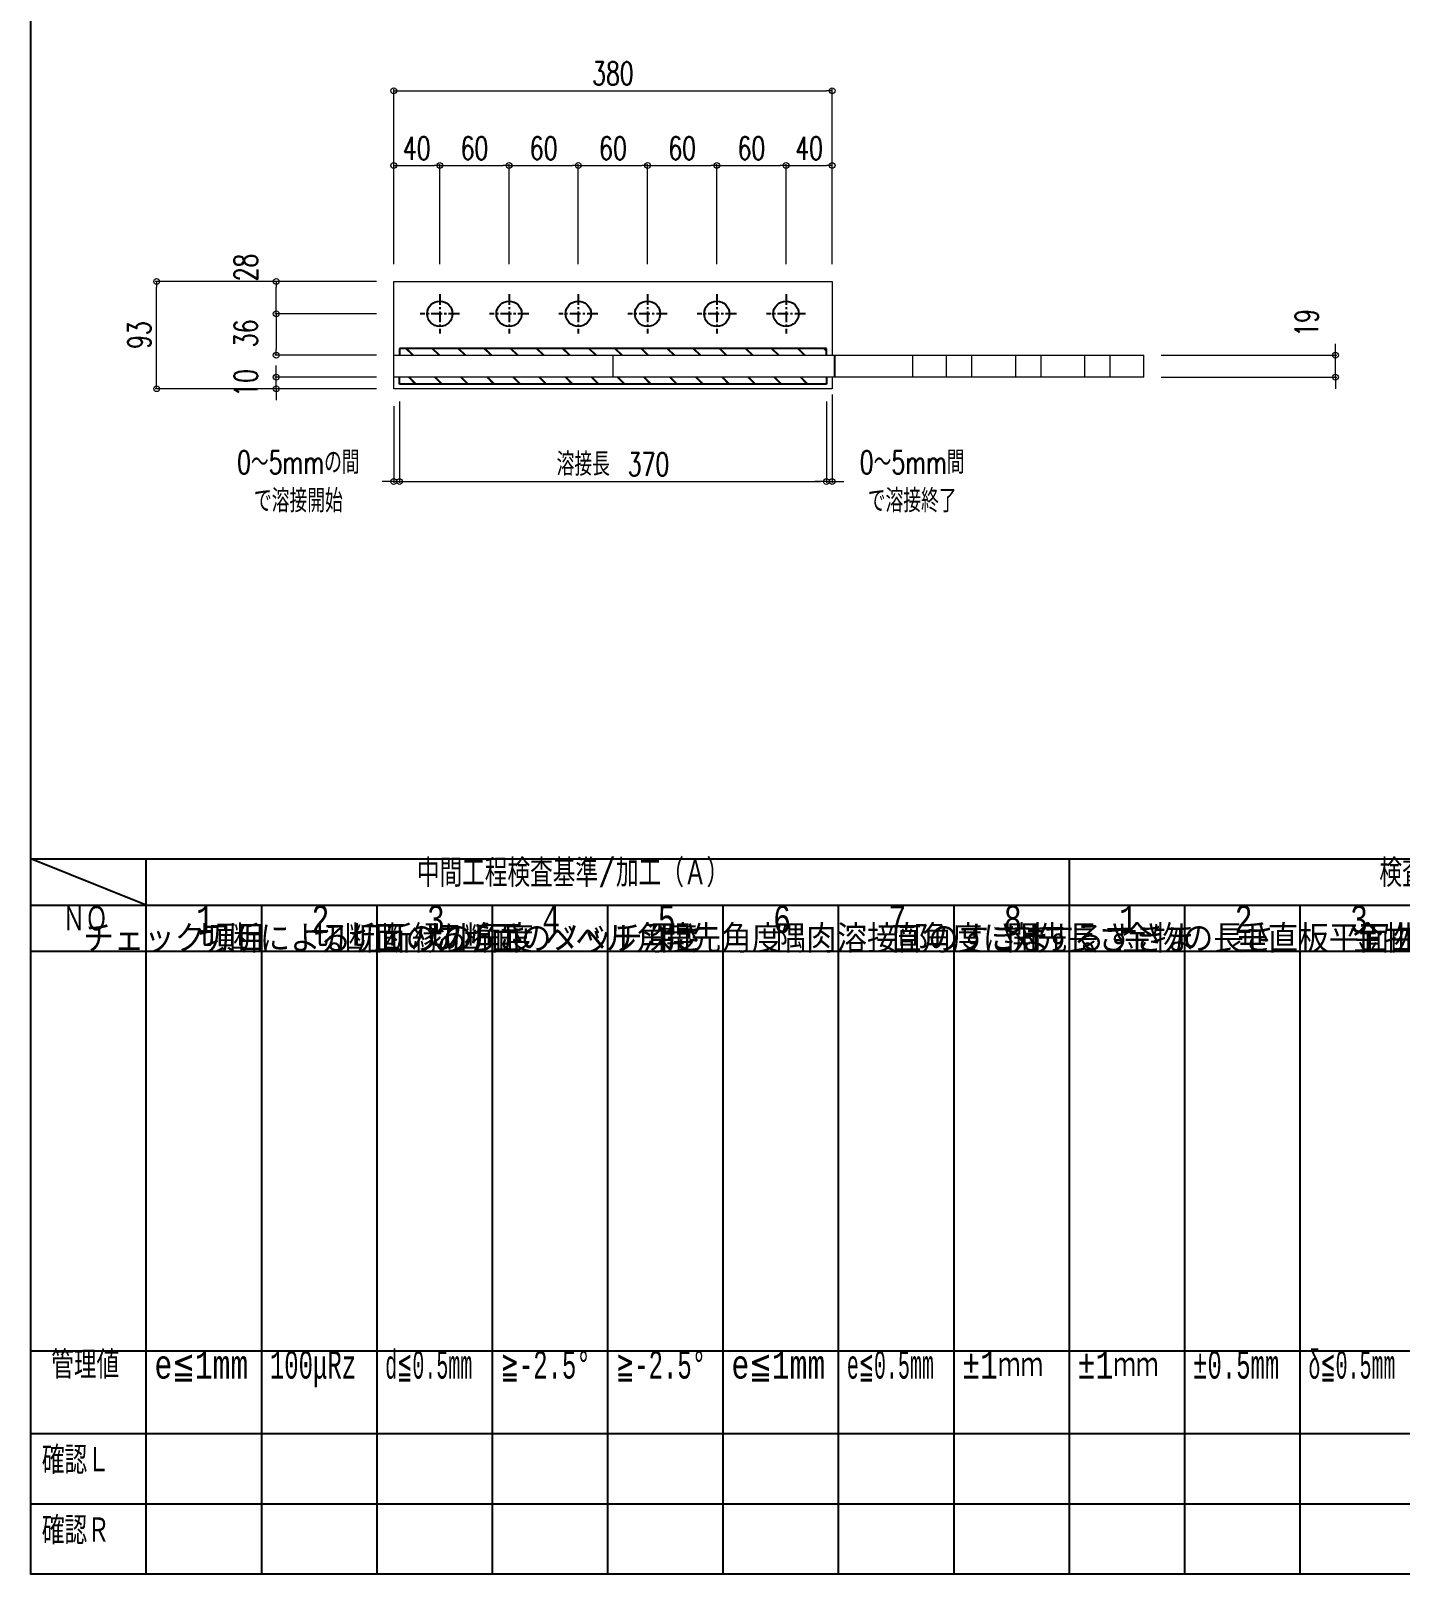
# Model space of a CAD drawing. Header units: millimetres. Extents: x -11384 to 29624, y 0 to 17788.
# Drawn here: x 3444 to 4631, y 4832 to 6170 of the extents above; entities that cross this region are included whole.
import ezdxf
from ezdxf.enums import TextEntityAlignment as Align

# ---------------------------------------------------------------- set-up
doc = ezdxf.new("R2010")
doc.units = ezdxf.units.MM
doc.header["$LTSCALE"] = 5
doc.linetypes.add('ACAD_ISO03W100', pattern=[30, 12, -18])
doc.linetypes.add('CENTER1', pattern=[10, 6.25, -1.25, 1.25, -1.25])
doc.layers.get('0').update_dxf_attribs({"color": 255})
doc.layers.get('DEFPOINTS').update_dxf_attribs({"color": 255})
for name, color, linetype in [('寸法', 4, 'Continuous'), ('文字', 7, 'Continuous'), ('溶接', 241, 'Continuous'), ('補助線', 7, 'ACAD_ISO03W100'), ('金物', 142, 'Continuous')]:
    doc.layers.add(name, color=color, linetype=linetype)
doc.styles.add('DLSTANDARD1', font='monotxt.shx', dxfattribs={"width": 0.6, "bigfont": 'extfont'})
doc.styles.add('KANJI', font='simplex.shx', dxfattribs={"width": 0.7, "bigfont": 'extfont2.shx'})
doc.styles.add('TATEGAKI', font='txt', dxfattribs={"bigfont": 'bigfont.shx'})
doc.dimstyles.new('一般寸法-小さめ', dxfattribs={"dimscale": 10, "dimtxt": 2, "dimasz": 0.5, "dimexe": 0.125, "dimexo": 1.5, "dimgap": 0.5, "dimtad": 1, "dimtxsty": 'KANJI', "dimblk": 'ORIGIN', "dimcen": 0, "dimclrd": 256, "dimclre": 256, "dimclrt": 256, "dimadec": 0, "dimazin": 0, "dimtfac": 1, "dimtmove": 2, "dimatfit": 2, "dimfxl": 0, "dimtolj": 2, "dimlwd": 5, "dimlwe": 5, "dimarcsym": 0})
pattern_1 = [(135, (1853.385, 2809.585), (-11.31371, -11.31371), []), (135, (1853.385, 2809.905), (-11.31371, -11.31371), [])]

# ---------------------------------------------------------------- blocks, each defined once
blk = doc.blocks.new('_Origin')
at = {"color": 0, "linetype": 'ByBlock', "lineweight": -2}
blk.add_line((0, 0), (-1, 0), dxfattribs=at)
blk.add_circle((0, 0), 0.5, dxfattribs=at)
blk = doc.blocks.new('*D641')
at = {"layer": 'DEFPOINTS', "color": 0, "transparency": 16777216}
for p in [(3553, 5952.6), (3758.4, 5952.6), (3758.4, 5859.6)]:
    blk.add_point(p, dxfattribs=at)
at = {"layer": '寸法', "lineweight": 5, "transparency": 16777216}
for p, q in [((3743.4, 5952.6), (3551.7, 5952.6)), ((3553, 5864.6), (3553, 5947.6)), ((3743.4, 5859.6), (3551.7, 5859.6))]:
    blk.add_line(p, q, dxfattribs=at)
at = {"layer": '寸法', "lineweight": 5, "transparency": 16777216, "xscale": 5, "yscale": 5, "zscale": 5}
for p, rotation in [((3553, 5952.6), 90), ((3553, 5859.6), 270)]:
    blk.add_blockref('_Origin', p, dxfattribs=dict(at, rotation=rotation))
at = {"layer": '寸法', "transparency": 16777216, "insert": (3538, 5906.1), "char_height": 20, "attachment_point": 5, "rotation": 90, "style": 'KANJI'}
blk.add_mtext('\\A2;93', dxfattribs=at)
blk = doc.blocks.new('*D642')
at = {"layer": 'DEFPOINTS', "color": 0, "transparency": 16777216}
for p in [(4408.4, 5888.6), (4574.5, 5888.6), (4408.4, 5869.6)]:
    blk.add_point(p, dxfattribs=at)
at = {"layer": '寸法', "lineweight": 5, "transparency": 16777216}
for p, q in [((4423.4, 5888.6), (4575.8, 5888.6)), ((4574.5, 5893.6), (4574.5, 5898.6)), ((4574.5, 5869.6), (4574.5, 5888.6)), ((4423.4, 5869.6), (4575.8, 5869.6)), ((4574.5, 5864.6), (4574.5, 5859.6))]:
    blk.add_line(p, q, dxfattribs=at)
at = {"layer": '寸法', "lineweight": 5, "transparency": 16777216, "xscale": 5, "yscale": 5, "zscale": 5}
for p, rotation in [((4574.5, 5888.6), 270), ((4574.5, 5869.6), 90)]:
    blk.add_blockref('_Origin', p, dxfattribs=dict(at, rotation=rotation))
at = {"layer": '寸法', "transparency": 16777216, "insert": (4549.5, 5916.7), "char_height": 20, "attachment_point": 5, "rotation": 90, "style": 'KANJI'}
blk.add_mtext('\\A2;19', dxfattribs=at)
blk = doc.blocks.new('*D624')
at = {"layer": 'DEFPOINTS', "color": 0, "transparency": 16777216}
for p in [(3656.6, 5952.6), (3758.4, 5952.6), (3758.4, 5924.6)]:
    blk.add_point(p, dxfattribs=at)
at = {"layer": '寸法', "lineweight": 5, "transparency": 16777216}
for p, q in [((3743.4, 5952.6), (3655.3, 5952.6)), ((3656.6, 5929.6), (3656.6, 5947.6)), ((3743.4, 5924.6), (3655.3, 5924.6))]:
    blk.add_line(p, q, dxfattribs=at)
at = {"layer": '寸法', "lineweight": 5, "transparency": 16777216, "xscale": 5, "yscale": 5, "zscale": 5}
for p, rotation in [((3656.6, 5952.6), 90), ((3656.6, 5924.6), 270)]:
    blk.add_blockref('_Origin', p, dxfattribs=dict(at, rotation=rotation))
at = {"layer": '寸法', "transparency": 16777216, "insert": (3630.3, 5964.7), "char_height": 20, "attachment_point": 5, "rotation": 90, "style": 'KANJI'}
blk.add_mtext('\\A2;28', dxfattribs=at)
blk = doc.blocks.new('*D625')
at = {"layer": 'DEFPOINTS', "color": 0, "transparency": 16777216}
for p in [(3656.6, 5869.6), (3758.4, 5869.6), (3758.4, 5859.6)]:
    blk.add_point(p, dxfattribs=at)
at = {"layer": '寸法', "lineweight": 5, "transparency": 16777216}
for p, q in [((3656.6, 5874.6), (3656.6, 5879.6)), ((3743.4, 5869.6), (3655.3, 5869.6)), ((3656.6, 5859.6), (3656.6, 5869.6)), ((3743.4, 5859.6), (3655.3, 5859.6)), ((3656.6, 5854.6), (3656.6, 5849.6))]:
    blk.add_line(p, q, dxfattribs=at)
at = {"layer": '寸法', "lineweight": 5, "transparency": 16777216, "xscale": 5, "yscale": 5, "zscale": 5}
for p, rotation in [((3656.6, 5869.6), 270), ((3656.6, 5859.6), 90)]:
    blk.add_blockref('_Origin', p, dxfattribs=dict(at, rotation=rotation))
at = {"layer": '寸法', "transparency": 16777216, "insert": (3630.3, 5864.7), "char_height": 20, "attachment_point": 5, "rotation": 90, "style": 'KANJI'}
blk.add_mtext('\\A2;10', dxfattribs=at)
blk = doc.blocks.new('*D632')
at = {"layer": 'DEFPOINTS', "color": 0, "transparency": 16777216}
for p in [(3758.4, 5924.6), (3656.6, 5888.6), (3758.4, 5888.6)]:
    blk.add_point(p, dxfattribs=at)
at = {"layer": '寸法', "lineweight": 5, "transparency": 16777216}
for p, q in [((3743.4, 5924.6), (3655.3, 5924.6)), ((3656.6, 5919.6), (3656.6, 5893.6)), ((3743.4, 5888.6), (3655.3, 5888.6))]:
    blk.add_line(p, q, dxfattribs=at)
at = {"layer": '寸法', "lineweight": 5, "transparency": 16777216, "xscale": 5, "yscale": 5, "zscale": 5}
for p, rotation in [((3656.6, 5924.6), 90), ((3656.6, 5888.6), 270)]:
    blk.add_blockref('_Origin', p, dxfattribs=dict(at, rotation=rotation))
at = {"layer": '寸法', "transparency": 16777216, "insert": (3630.3, 5907.6), "char_height": 20, "attachment_point": 5, "rotation": 90, "style": 'KANJI'}
blk.add_mtext('\\A2;36', dxfattribs=at)
blk = doc.blocks.new('*D680')
at = {"layer": 'DEFPOINTS', "color": 0, "linetype": 'Continuous', "transparency": 16777216}
for p in [(3798.4, 6053.1), (3758.4, 5952.6), (3798.4, 5952.6)]:
    blk.add_point(p, dxfattribs=at)
at = {"layer": '寸法', "linetype": 'Continuous', "lineweight": 5, "transparency": 16777216}
for p, q in [((3758.4, 5967.6), (3758.4, 6054.3)), ((3763.4, 6053.1), (3793.4, 6053.1)), ((3798.4, 5967.6), (3798.4, 6054.3))]:
    blk.add_line(p, q, dxfattribs=at)
at = {"layer": '寸法', "linetype": 'Continuous', "lineweight": 5, "transparency": 16777216, "xscale": 5, "yscale": 5, "zscale": 5, "rotation": 180}
blk.add_blockref('_Origin', (3758.4, 6053.1), dxfattribs=at)
at = {"layer": '寸法', "linetype": 'Continuous', "lineweight": 5, "transparency": 16777216, "xscale": 5, "yscale": 5, "zscale": 5}
blk.add_blockref('_Origin', (3798.4, 6053.1), dxfattribs=at)
at = {"layer": '寸法', "linetype": 'Continuous', "transparency": 16777216, "insert": (3778.4, 6068.1), "char_height": 20, "attachment_point": 5, "style": 'KANJI'}
blk.add_mtext('\\A2;40', dxfattribs=at)
blk = doc.blocks.new('*D681')
at = {"layer": 'DEFPOINTS', "color": 0, "linetype": 'Continuous', "transparency": 16777216}
for p in [(3858.4, 6053.1), (3798.4, 5952.6), (3858.4, 5952.6)]:
    blk.add_point(p, dxfattribs=at)
at = {"layer": '寸法', "linetype": 'Continuous', "lineweight": 5, "transparency": 16777216}
for p, q in [((3798.4, 5967.6), (3798.4, 6054.3)), ((3803.4, 6053.1), (3853.4, 6053.1)), ((3858.4, 5967.6), (3858.4, 6054.3))]:
    blk.add_line(p, q, dxfattribs=at)
at = {"layer": '寸法', "linetype": 'Continuous', "lineweight": 5, "transparency": 16777216, "xscale": 5, "yscale": 5, "zscale": 5, "rotation": 180}
blk.add_blockref('_Origin', (3798.4, 6053.1), dxfattribs=at)
at = {"layer": '寸法', "linetype": 'Continuous', "lineweight": 5, "transparency": 16777216, "xscale": 5, "yscale": 5, "zscale": 5}
blk.add_blockref('_Origin', (3858.4, 6053.1), dxfattribs=at)
at = {"layer": '寸法', "linetype": 'Continuous', "transparency": 16777216, "insert": (3828.4, 6068.1), "char_height": 20, "attachment_point": 5, "style": 'KANJI'}
blk.add_mtext('\\A2;60', dxfattribs=at)
blk = doc.blocks.new('*D682')
at = {"layer": 'DEFPOINTS', "color": 0, "linetype": 'Continuous', "transparency": 16777216}
for p in [(3918.4, 6053.1), (3858.4, 5952.6), (3918.4, 5952.6)]:
    blk.add_point(p, dxfattribs=at)
at = {"layer": '寸法', "linetype": 'Continuous', "lineweight": 5, "transparency": 16777216}
for p, q in [((3858.4, 5967.6), (3858.4, 6054.3)), ((3863.4, 6053.1), (3913.4, 6053.1)), ((3918.4, 5967.6), (3918.4, 6054.3))]:
    blk.add_line(p, q, dxfattribs=at)
at = {"layer": '寸法', "linetype": 'Continuous', "lineweight": 5, "transparency": 16777216, "xscale": 5, "yscale": 5, "zscale": 5, "rotation": 180}
blk.add_blockref('_Origin', (3858.4, 6053.1), dxfattribs=at)
at = {"layer": '寸法', "linetype": 'Continuous', "lineweight": 5, "transparency": 16777216, "xscale": 5, "yscale": 5, "zscale": 5}
blk.add_blockref('_Origin', (3918.4, 6053.1), dxfattribs=at)
at = {"layer": '寸法', "linetype": 'Continuous', "transparency": 16777216, "insert": (3888.4, 6068.1), "char_height": 20, "attachment_point": 5, "style": 'KANJI'}
blk.add_mtext('\\A2;60', dxfattribs=at)
blk = doc.blocks.new('*D683')
at = {"layer": 'DEFPOINTS', "color": 0, "linetype": 'Continuous', "transparency": 16777216}
for p in [(3978.4, 6053.1), (3918.4, 5952.6), (3978.4, 5952.6)]:
    blk.add_point(p, dxfattribs=at)
at = {"layer": '寸法', "linetype": 'Continuous', "lineweight": 5, "transparency": 16777216}
for p, q in [((3918.4, 5967.6), (3918.4, 6054.3)), ((3923.4, 6053.1), (3973.4, 6053.1)), ((3978.4, 5967.6), (3978.4, 6054.3))]:
    blk.add_line(p, q, dxfattribs=at)
at = {"layer": '寸法', "linetype": 'Continuous', "lineweight": 5, "transparency": 16777216, "xscale": 5, "yscale": 5, "zscale": 5, "rotation": 180}
blk.add_blockref('_Origin', (3918.4, 6053.1), dxfattribs=at)
at = {"layer": '寸法', "linetype": 'Continuous', "lineweight": 5, "transparency": 16777216, "xscale": 5, "yscale": 5, "zscale": 5}
blk.add_blockref('_Origin', (3978.4, 6053.1), dxfattribs=at)
at = {"layer": '寸法', "linetype": 'Continuous', "transparency": 16777216, "insert": (3948.4, 6068.1), "char_height": 20, "attachment_point": 5, "style": 'KANJI'}
blk.add_mtext('\\A2;60', dxfattribs=at)
blk = doc.blocks.new('*D684')
at = {"layer": 'DEFPOINTS', "color": 0, "linetype": 'Continuous', "transparency": 16777216}
for p in [(4038.4, 6053.1), (3978.4, 5952.6), (4038.4, 5952.6)]:
    blk.add_point(p, dxfattribs=at)
at = {"layer": '寸法', "linetype": 'Continuous', "lineweight": 5, "transparency": 16777216}
for p, q in [((3978.4, 5967.6), (3978.4, 6054.3)), ((3983.4, 6053.1), (4033.4, 6053.1)), ((4038.4, 5967.6), (4038.4, 6054.3))]:
    blk.add_line(p, q, dxfattribs=at)
at = {"layer": '寸法', "linetype": 'Continuous', "lineweight": 5, "transparency": 16777216, "xscale": 5, "yscale": 5, "zscale": 5, "rotation": 180}
blk.add_blockref('_Origin', (3978.4, 6053.1), dxfattribs=at)
at = {"layer": '寸法', "linetype": 'Continuous', "lineweight": 5, "transparency": 16777216, "xscale": 5, "yscale": 5, "zscale": 5}
blk.add_blockref('_Origin', (4038.4, 6053.1), dxfattribs=at)
at = {"layer": '寸法', "linetype": 'Continuous', "transparency": 16777216, "insert": (4008.4, 6068.1), "char_height": 20, "attachment_point": 5, "style": 'KANJI'}
blk.add_mtext('\\A2;60', dxfattribs=at)
blk = doc.blocks.new('*D685')
at = {"layer": 'DEFPOINTS', "color": 0, "linetype": 'Continuous', "transparency": 16777216}
for p in [(4098.4, 6053.1), (4038.4, 5952.6), (4098.4, 5952.6)]:
    blk.add_point(p, dxfattribs=at)
at = {"layer": '寸法', "linetype": 'Continuous', "lineweight": 5, "transparency": 16777216}
for p, q in [((4038.4, 5967.6), (4038.4, 6054.3)), ((4043.4, 6053.1), (4093.4, 6053.1)), ((4098.4, 5967.6), (4098.4, 6054.3))]:
    blk.add_line(p, q, dxfattribs=at)
at = {"layer": '寸法', "linetype": 'Continuous', "lineweight": 5, "transparency": 16777216, "xscale": 5, "yscale": 5, "zscale": 5, "rotation": 180}
blk.add_blockref('_Origin', (4038.4, 6053.1), dxfattribs=at)
at = {"layer": '寸法', "linetype": 'Continuous', "lineweight": 5, "transparency": 16777216, "xscale": 5, "yscale": 5, "zscale": 5}
blk.add_blockref('_Origin', (4098.4, 6053.1), dxfattribs=at)
at = {"layer": '寸法', "linetype": 'Continuous', "transparency": 16777216, "insert": (4068.4, 6068.1), "char_height": 20, "attachment_point": 5, "style": 'KANJI'}
blk.add_mtext('\\A2;60', dxfattribs=at)
blk = doc.blocks.new('*D686')
at = {"layer": 'DEFPOINTS', "color": 0, "linetype": 'Continuous', "transparency": 16777216}
for p in [(4138.4, 6053.1), (4098.4, 5952.6), (4138.4, 5952.6)]:
    blk.add_point(p, dxfattribs=at)
at = {"layer": '寸法', "linetype": 'Continuous', "lineweight": 5, "transparency": 16777216}
for p, q in [((4098.4, 5967.6), (4098.4, 6054.3)), ((4103.4, 6053.1), (4133.4, 6053.1)), ((4138.4, 5967.6), (4138.4, 6054.3))]:
    blk.add_line(p, q, dxfattribs=at)
at = {"layer": '寸法', "linetype": 'Continuous', "lineweight": 5, "transparency": 16777216, "xscale": 5, "yscale": 5, "zscale": 5, "rotation": 180}
blk.add_blockref('_Origin', (4098.4, 6053.1), dxfattribs=at)
at = {"layer": '寸法', "linetype": 'Continuous', "lineweight": 5, "transparency": 16777216, "xscale": 5, "yscale": 5, "zscale": 5}
blk.add_blockref('_Origin', (4138.4, 6053.1), dxfattribs=at)
at = {"layer": '寸法', "linetype": 'Continuous', "transparency": 16777216, "insert": (4118.4, 6068.1), "char_height": 20, "attachment_point": 5, "style": 'KANJI'}
blk.add_mtext('\\A2;40', dxfattribs=at)
blk = doc.blocks.new('*D687')
at = {"layer": 'DEFPOINTS', "color": 0, "linetype": 'Continuous', "transparency": 16777216}
for p in [(4138.4, 6117.9), (3758.4, 5952.6), (4138.4, 5952.6)]:
    blk.add_point(p, dxfattribs=at)
at = {"layer": '寸法', "linetype": 'Continuous', "lineweight": 5, "transparency": 16777216}
for p, q in [((3758.4, 5967.6), (3758.4, 6119.2)), ((3763.4, 6117.9), (4133.4, 6117.9)), ((4138.4, 5967.6), (4138.4, 6119.2))]:
    blk.add_line(p, q, dxfattribs=at)
at = {"layer": '寸法', "linetype": 'Continuous', "lineweight": 5, "transparency": 16777216, "xscale": 5, "yscale": 5, "zscale": 5, "rotation": 180}
blk.add_blockref('_Origin', (3758.4, 6117.9), dxfattribs=at)
at = {"layer": '寸法', "linetype": 'Continuous', "lineweight": 5, "transparency": 16777216, "xscale": 5, "yscale": 5, "zscale": 5}
blk.add_blockref('_Origin', (4138.4, 6117.9), dxfattribs=at)
at = {"layer": '寸法', "linetype": 'Continuous', "transparency": 16777216, "insert": (3948.4, 6132.9), "char_height": 20, "attachment_point": 5, "style": 'KANJI'}
blk.add_mtext('\\A2;380', dxfattribs=at)
blk = doc.blocks.new('*D696')
at = {"layer": 'DEFPOINTS', "color": 0, "linetype": 'Continuous', "transparency": 16777216}
for p in [(3758.4, 5859.6), (3763.4, 5859.6), (3763.4, 5779.1)]:
    blk.add_point(p, dxfattribs=at)
at = {"layer": '寸法', "linetype": 'Continuous', "lineweight": 5, "transparency": 16777216}
for p, q in [((3758.4, 5844.6), (3758.4, 5777.9)), ((3763.4, 5844.6), (3763.4, 5777.9)), ((3753.4, 5779.1), (3748.4, 5779.1)), ((3758.4, 5779.1), (3763.4, 5779.1)), ((3768.4, 5779.1), (3773.4, 5779.1))]:
    blk.add_line(p, q, dxfattribs=at)
at = {"layer": '寸法', "linetype": 'Continuous', "lineweight": 5, "transparency": 16777216, "xscale": 5, "yscale": 5, "zscale": 5}
blk.add_blockref('_Origin', (3758.4, 5779.1), dxfattribs=at)
at = {"layer": '寸法', "linetype": 'Continuous', "lineweight": 5, "transparency": 16777216, "xscale": 5, "yscale": 5, "zscale": 5, "rotation": 180}
blk.add_blockref('_Origin', (3763.4, 5779.1), dxfattribs=at)
at = {"layer": '寸法', "linetype": 'Continuous', "transparency": 16777216, "insert": (3675.8, 5779.1), "char_height": 20, "attachment_point": 5, "style": 'KANJI'}
blk.add_mtext('\\A2;0～5mmの間\\Pで溶接開始', dxfattribs=at)
blk = doc.blocks.new('*D697')
at = {"layer": 'DEFPOINTS', "color": 0, "linetype": 'Continuous', "transparency": 16777216}
for p in [(3763.4, 5863.6), (4133.4, 5863.6), (4133.4, 5779.1)]:
    blk.add_point(p, dxfattribs=at)
at = {"layer": '寸法', "linetype": 'Continuous', "lineweight": 5, "transparency": 16777216}
for p, q in [((3763.4, 5848.6), (3763.4, 5777.9)), ((4133.4, 5848.6), (4133.4, 5777.9)), ((3768.4, 5779.1), (4128.4, 5779.1))]:
    blk.add_line(p, q, dxfattribs=at)
at = {"layer": '寸法', "linetype": 'Continuous', "lineweight": 5, "transparency": 16777216, "xscale": 5, "yscale": 5, "zscale": 5, "rotation": 180}
blk.add_blockref('_Origin', (3763.4, 5779.1), dxfattribs=at)
at = {"layer": '寸法', "linetype": 'Continuous', "lineweight": 5, "transparency": 16777216, "xscale": 5, "yscale": 5, "zscale": 5}
blk.add_blockref('_Origin', (4133.4, 5779.1), dxfattribs=at)
at = {"layer": '寸法', "linetype": 'Continuous', "transparency": 16777216, "insert": (3948.4, 5794.1), "char_height": 20, "attachment_point": 5, "style": 'KANJI'}
blk.add_mtext('\\A2;溶接長\u3000370', dxfattribs=at)
blk = doc.blocks.new('*D698')
at = {"layer": 'DEFPOINTS', "color": 0, "linetype": 'Continuous', "transparency": 16777216}
for p in [(4133.4, 5863.6), (4138.4, 5869.6), (4138.4, 5779.1)]:
    blk.add_point(p, dxfattribs=at)
at = {"layer": '寸法', "linetype": 'Continuous', "lineweight": 5, "transparency": 16777216}
for p, q in [((4133.4, 5848.6), (4133.4, 5777.9)), ((4138.4, 5854.6), (4138.4, 5777.9)), ((4128.4, 5779.1), (4123.4, 5779.1)), ((4133.4, 5779.1), (4138.4, 5779.1)), ((4143.4, 5779.1), (4148.4, 5779.1))]:
    blk.add_line(p, q, dxfattribs=at)
at = {"layer": '寸法', "linetype": 'Continuous', "lineweight": 5, "transparency": 16777216, "xscale": 5, "yscale": 5, "zscale": 5}
blk.add_blockref('_Origin', (4133.4, 5779.1), dxfattribs=at)
at = {"layer": '寸法', "linetype": 'Continuous', "lineweight": 5, "transparency": 16777216, "xscale": 5, "yscale": 5, "zscale": 5, "rotation": 180}
blk.add_blockref('_Origin', (4138.4, 5779.1), dxfattribs=at)
at = {"layer": '寸法', "linetype": 'Continuous', "transparency": 16777216, "insert": (4207.7, 5779.1), "char_height": 20, "attachment_point": 5, "style": 'KANJI'}
blk.add_mtext('\\A2;0～5mm間\\Pで溶接終了', dxfattribs=at)

msp = doc.modelspace()

# ---------------------------------------------------------------- hatches: boundary and pattern name
at = {"layer": '溶接', "ltscale": 6}
h = msp.add_hatch(dxfattribs=at)
h.set_pattern_fill('JIS_LC_20', color=256, scale=0.8, angle=90)
h.set_pattern_definition(pattern_1)
h.paths.add_polyline_path([(3941.385, 5888.585), (3763.385, 5888.585), (3763.385, 5894.585), (3941.385, 5894.585)])
h.paths.add_polyline_path([(4124.385, 5888.585), (3941.385, 5888.585), (3941.385, 5894.585), (4124.385, 5894.585)])
h.paths.add_polyline_path([(4133.385, 5888.585), (4124.385, 5888.585), (4124.385, 5894.585), (4133.385, 5894.585)])
h = msp.add_hatch(dxfattribs=at)
h.set_pattern_fill('JIS_LC_20', color=256, scale=0.8, angle=90)
h.set_pattern_definition(pattern_1)
h.paths.add_polyline_path([(3941.385, 5869.585), (3763.385, 5869.585), (3763.385, 5863.585), (3941.385, 5863.585)])
h.paths.add_polyline_path([(4124.385, 5869.585), (3941.385, 5869.585), (3941.385, 5863.585), (4124.385, 5863.585)])
h.paths.add_polyline_path([(4133.385, 5869.585), (4124.385, 5869.585), (4124.385, 5863.585), (4133.385, 5863.585)])

# ---------------------------------------------------------------- linework, layer by layer
at = {"linetype": 'Continuous', "lineweight": -3}
for p, q in [((3444, 5452), (6648, 5452)), ((3444, 5412), (6648, 5412)), ((3444, 5372), (6344, 5372)), ((3444, 5025.709), (6344, 5025.709)), ((3444, 4953.936), (6344, 4953.936)), ((3444, 4892.968), (6344, 4892.968))]:
    msp.add_line(p, q, dxfattribs=at)
msp.add_lwpolyline([(3444, 7048), (6648, 7048), (6648, 4832), (3444, 4832)], close=True, dxfattribs=at)
at = {"layer": '寸法', "linetype": 'CENTER1', "ltscale": 0.3}
for p, q in [((3798.385, 5941.585), (3798.385, 5907.585)), ((3858.385, 5941.585), (3858.385, 5907.585)), ((3918.385, 5941.585), (3918.385, 5907.585)), ((3978.385, 5941.585), (3978.385, 5907.585)), ((4038.385, 5941.585), (4038.385, 5907.585)), ((4098.385, 5941.585), (4098.385, 5907.585)), ((3815.385, 5924.585), (3781.385, 5924.585)), ((3875.385, 5924.585), (3841.385, 5924.585)), ((3935.385, 5924.585), (3901.385, 5924.585)), ((3995.385, 5924.585), (3961.385, 5924.585)), ((4055.385, 5924.585), (4021.385, 5924.585)), ((4115.385, 5924.585), (4081.385, 5924.585))]:
    msp.add_line(p, q, dxfattribs=at)
at = {"layer": '寸法', "linetype": 'Continuous'}
for p, q in [((3544, 5412), (3444, 5452)), ((3544, 4832), (3544, 5452)), ((4344, 4832), (4344, 5452)), ((3644, 4832), (3644, 5412)), ((3744, 4832), (3744, 5412)), ((3844, 4832), (3844, 5412)), ((3944, 4832), (3944, 5412)), ((4044, 4832), (4044, 5412)), ((4144, 4832), (4144, 5412)), ((4244, 4832), (4244, 5412)), ((4444, 4832), (4444, 5412)), ((4544, 4832), (4544, 5412))]:
    msp.add_line(p, q, dxfattribs=at)
at = {"layer": '溶接'}
for p, q in [((4133.385, 5894.585), (3763.385, 5894.585)), ((3763.385, 5894.585), (3763.385, 5888.585)), ((4133.385, 5888.585), (4133.385, 5894.585)), ((3763.385, 5863.585), (3763.385, 5869.585)), ((4133.385, 5863.585), (3763.385, 5863.585)), ((4133.385, 5869.585), (4133.385, 5863.585))]:
    msp.add_line(p, q, dxfattribs=at)
at = {"layer": '補助線', "lineweight": 18}
for p, q in [((4237.385, 5869.585), (4237.385, 5888.585)), ((4259.385, 5869.585), (4259.385, 5888.585)), ((4297.385, 5869.585), (4297.385, 5888.585)), ((4319.385, 5869.585), (4319.385, 5888.585)), ((4357.385, 5869.585), (4357.385, 5888.585)), ((4379.385, 5869.585), (4379.385, 5888.585))]:
    msp.add_line(p, q, dxfattribs=at)
at = {"layer": '金物', "lineweight": 18}
for p, q in [((3758.385, 5859.585), (3758.385, 5952.585)), ((3758.385, 5952.585), (4138.385, 5952.585)), ((4138.385, 5952.585), (4138.385, 5888.585)), ((3758.385, 5888.585), (4408.385, 5888.585)), ((3948.385, 5888.585), (3948.385, 5869.585)), ((4208.385, 5869.585), (4208.385, 5888.585)), ((4408.385, 5869.585), (4408.385, 5888.585)), ((4408.385, 5869.585), (3758.385, 5869.585)), ((4138.385, 5869.585), (4138.385, 5859.585)), ((4138.385, 5859.585), (3758.385, 5859.585))]:
    msp.add_line(p, q, dxfattribs=at)
at = {"layer": '金物', "ltscale": 2}
msp.add_line((4140.385, 5888.585), (4140.385, 5869.585), dxfattribs=at)
at = {"layer": '金物', "ltscale": 2.5}
for centre in [(3798.385, 5924.585), (3858.385, 5924.585), (3918.385, 5924.585), (3978.385, 5924.585), (4038.385, 5924.585), (4098.385, 5924.585)]:
    msp.add_circle(centre, 11, dxfattribs=at)

# ---------------------------------------------------------------- texts
at = {"layer": '文字', "color": 0, "linetype": 'Continuous', "ltscale": 6, "style": 'DLSTANDARD1'}
for s, width, p in [('中間工程検査基準/加工（Ａ）', 0.74375, (3778.447, 5420.574)), ('検査基準/製品寸法（Ｂ）', 0.74375, (4612.562, 5420.574)), ('ＮＯ', 0.74375, (3471.463, 5380.574)), ('1', 0.74375, (3587.207, 5380.574)), ('2', 0.74375, (3687.207, 5380.574)), ('3', 0.74375, (3787.207, 5380.574)), ('4', 0.74375, (3887.207, 5380.574)), ('5', 0.74375, (3987.207, 5380.574)), ('6', 0.74375, (4087.207, 5380.574)), ('7', 0.74375, (4187.207, 5380.574)), ('1', 0.74375, (4387.207, 5380.574)), ('2', 0.74375, (4487.207, 5380.574)), ('3', 0.74375, (4587.207, 5380.574)), ('管理値', 0.74375, (3461.648, 4994.284)), ('e≦1mm', 0.74375, (3551.094, 4994.284)), ('100μRz', 0.6, (3651.094, 4994.284)), ('d≦0.5mm', 0.5, (3751.094, 4994.284)), ('≧-2.5°', 0.6, (3851.094, 4994.284)), ('≧-2.5°', 0.6, (3951.094, 4994.284)), ('e≦1mm', 0.74375, (4051.094, 4994.284)), ('e≦0.5mm', 0.5, (4151.094, 4994.284)), ('±1ｍｍ', 0.74375, (4351.094, 4994.284)), ('±0.5mm', 0.6, (4451.094, 4994.284)), ('δ≦0.5mm', 0.5, (4551.094, 4994.284)), ('確認Ｌ', 0.74375, (3453.522, 4911.593)), ('確認Ｒ', 0.74375, (3453.522, 4850.625))]:
    msp.add_text(s, height=24, dxfattribs=dict(at, width=width)).set_placement(p, align=Align.BOTTOM_LEFT)
at = {"layer": '文字', "color": 1, "linetype": 'Continuous', "ltscale": 6, "style": 'DLSTANDARD1', "width": 0.74375}
for s, p in [('8', (4287.207, 5380.574)), ('±1ｍｍ', (4251.094, 4994.284))]:
    msp.add_text(s, height=24, dxfattribs=at).set_placement(p, align=Align.BOTTOM_LEFT)
at = {"layer": '文字', "color": 0, "linetype": 'Continuous', "ltscale": 6, "style": 'TATEGAKI'}
for s, p in [('チェック項目', (3489.476, 5363.673)), ('切断による切断縁の角度', (3589.476, 5363.673)), ('切断面のあらさ', (3689.476, 5363.673)), ('切断面のノッチ深さ', (3789.476, 5363.673)), ('ベベル角度', (3889.476, 5363.673)), ('開先角度', (3989.476, 5363.673)), ('隅肉溶接部のすきま', (4089.476, 5363.673)), ('直角度に対するすきま', (4189.476, 5363.673)), ('金物の長さ', (4389.476, 5363.673)), ('垂直板平面曲がり', (4489.476, 5363.673)), ('金物のねじれ', (4589.476, 5363.673))]:
    msp.add_text(s, height=24, dxfattribs=at).set_placement(p, align=Align.BOTTOM_LEFT)
at = {"layer": '文字', "color": 1, "linetype": 'Continuous', "ltscale": 6, "style": 'TATEGAKI'}
msp.add_text('開先長さ', height=24, dxfattribs=at).set_placement((4289.476, 5363.673), align=Align.BOTTOM_LEFT)

# ---------------------------------------------------------------- dimensions: what is measured, and where the dimension line sits
at = {"layer": '寸法', "linetype": 'Continuous'}
for base, p1, p2, picture, middle in [((4138.385, 6117.941), (3758.385, 5952.585), (4138.385, 5952.585), '*D687', (3948.385, 6132.941)), ((3798.385, 6053.064), (3758.385, 5952.585), (3798.385, 5952.585), '*D680', (3778.385, 6068.064)), ((3858.385, 6053.064), (3798.385, 5952.585), (3858.385, 5952.585), '*D681', (3828.385, 6068.064)), ((3918.385, 6053.064), (3858.385, 5952.585), (3918.385, 5952.585), '*D682', (3888.385, 6068.064)), ((3978.385, 6053.064), (3918.385, 5952.585), (3978.385, 5952.585), '*D683', (3948.385, 6068.064)), ((4038.385, 6053.064), (3978.385, 5952.585), (4038.385, 5952.585), '*D684', (4008.385, 6068.064)), ((4098.385, 6053.064), (4038.385, 5952.585), (4098.385, 5952.585), '*D685', (4068.385, 6068.064)), ((4138.385, 6053.064), (4098.385, 5952.585), (4138.385, 5952.585), '*D686', (4118.385, 6068.064))]:
    dim = msp.add_linear_dim(base=base, p1=p1, p2=p2, dimstyle='一般寸法-小さめ', dxfattribs=at)
    dim.commit()
    dim.dimension.update_dxf_attribs({"geometry": picture, "text_midpoint": middle})
at = {"layer": '寸法'}
for base, p1, p2, angle, picture, middle in [((3656.577, 5952.585), (3758.385, 5924.585), (3758.385, 5952.585), 90, '*D624', (3630.327, 5964.676)), ((3656.577, 5888.585), (3758.385, 5924.585), (3758.385, 5888.585), 90, '*D632', (3630.327, 5907.585)), ((4574.505, 5888.585), (4408.385, 5869.585), (4408.385, 5888.585), 270, '*D642', (4549.505, 5916.715)), ((3656.577, 5869.585), (3758.385, 5859.585), (3758.385, 5869.585), 270, '*D625', (3630.327, 5864.734))]:
    dim = msp.add_linear_dim(base=base, p1=p1, p2=p2, angle=angle, dimstyle='一般寸法-小さめ', dxfattribs=at)
    dim.commit()
    dim.dimension.update_dxf_attribs({"geometry": picture, "text_midpoint": middle, "dimtype": 160})
dim = msp.add_linear_dim(base=(3552.957, 5952.585), p1=(3758.385, 5859.585), p2=(3758.385, 5952.585), angle=270, dimstyle='一般寸法-小さめ', dxfattribs=at)
dim.commit()
dim.dimension.update_dxf_attribs({"geometry": '*D641', "text_midpoint": (3537.957, 5906.085)})
at = {"layer": '寸法', "linetype": 'Continuous'}
dim = msp.add_linear_dim(base=(4133.385, 5779.105), p1=(3763.385, 5863.585), p2=(4133.385, 5863.585), text='溶接長\u3000<>', dimstyle='一般寸法-小さめ', dxfattribs=at)
dim.commit()
dim.dimension.update_dxf_attribs({"geometry": '*D697', "text_midpoint": (3948.385, 5794.105)})
for base, p1, p2, text, picture, middle in [((4138.385, 5779.105), (4133.385, 5863.585), (4138.385, 5869.585), '0～<>mm間\\Pで溶接終了', '*D698', (4207.728, 5779.105)), ((3763.385, 5779.105), (3758.385, 5859.585), (3763.385, 5859.585), '0～<>mmの間\\Pで溶接開始', '*D696', (3675.8, 5779.105))]:
    dim = msp.add_linear_dim(base=base, p1=p1, p2=p2, text=text, dimstyle='一般寸法-小さめ', dxfattribs=at)
    dim.commit()
    dim.dimension.update_dxf_attribs({"geometry": picture, "text_midpoint": middle, "dimtype": 160})

doc.saveas('drawing.dxf')
